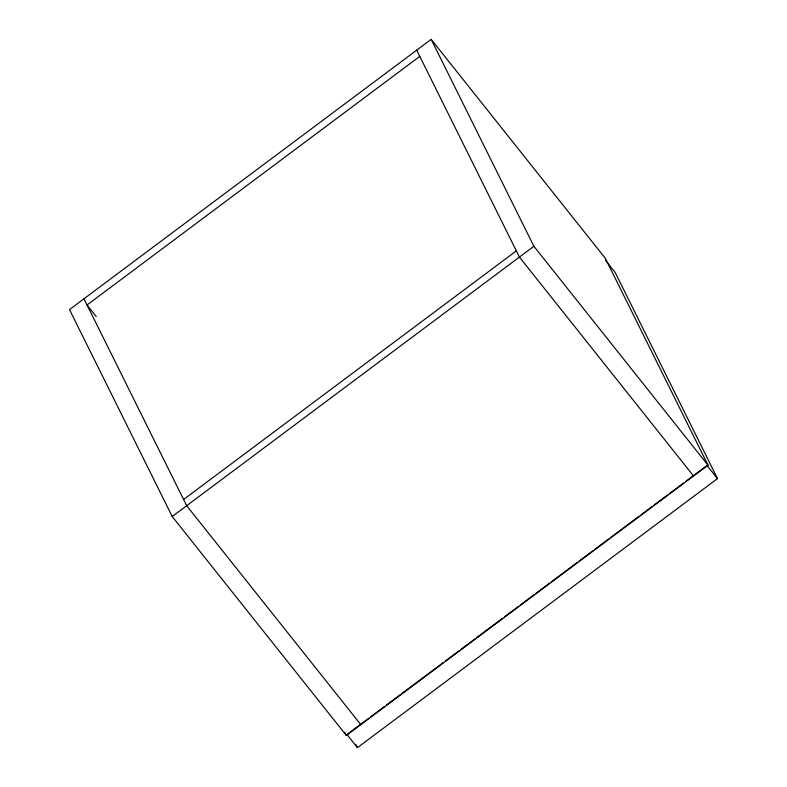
<?xml version="1.0" encoding="UTF-8"?>
<svg xmlns="http://www.w3.org/2000/svg" width="787" height="787" viewBox="0 0 787 787"><rect width="100%" height="100%" fill="white"/><g stroke="black" fill="none" stroke-linecap="round" stroke-linejoin="round"><path stroke-width="1.18" d="M431.178 39.35L69.502 309.596L172.215 516.508L346.349 735.461L708.025 465.215L605.311 258.293L431.178 39.35L533.891 246.272L708.025 465.215M419.796 56.369L87.042 304.992L96.211 316.512M183.597 499.489L516.341 250.866M172.215 516.508L533.891 246.272M368.631 718.344L346.978 734.517L357.436 747.65L717.498 478.604L615.129 272.381L605.429 260.182M370.598 716.868L384.371 706.578M386.338 705.113L400.111 694.823M402.078 693.347L443.396 662.477M445.363 661.001L459.136 650.711M461.103 649.245L474.876 638.955M476.843 637.48L502.421 618.366M504.388 616.9L518.161 606.61M520.128 605.134L533.901 594.844M535.868 593.378L549.651 583.088M551.618 581.613L577.196 562.498M579.163 561.033L592.936 550.743M594.903 549.267L608.676 538.977M610.643 537.511L639.172 516.193M641.139 514.718L651.961 506.641M653.928 505.165L667.701 494.875M669.668 493.41L683.441 483.11M685.408 481.644L707.051 465.471L717.498 478.604M693.563 476.027L519.42 257.074L416.707 50.161M360.82 724.65L186.676 505.697L83.963 298.785M355.793 744.354L357.436 747.65M344.716 732.156L346.349 735.461"/></g></svg>
